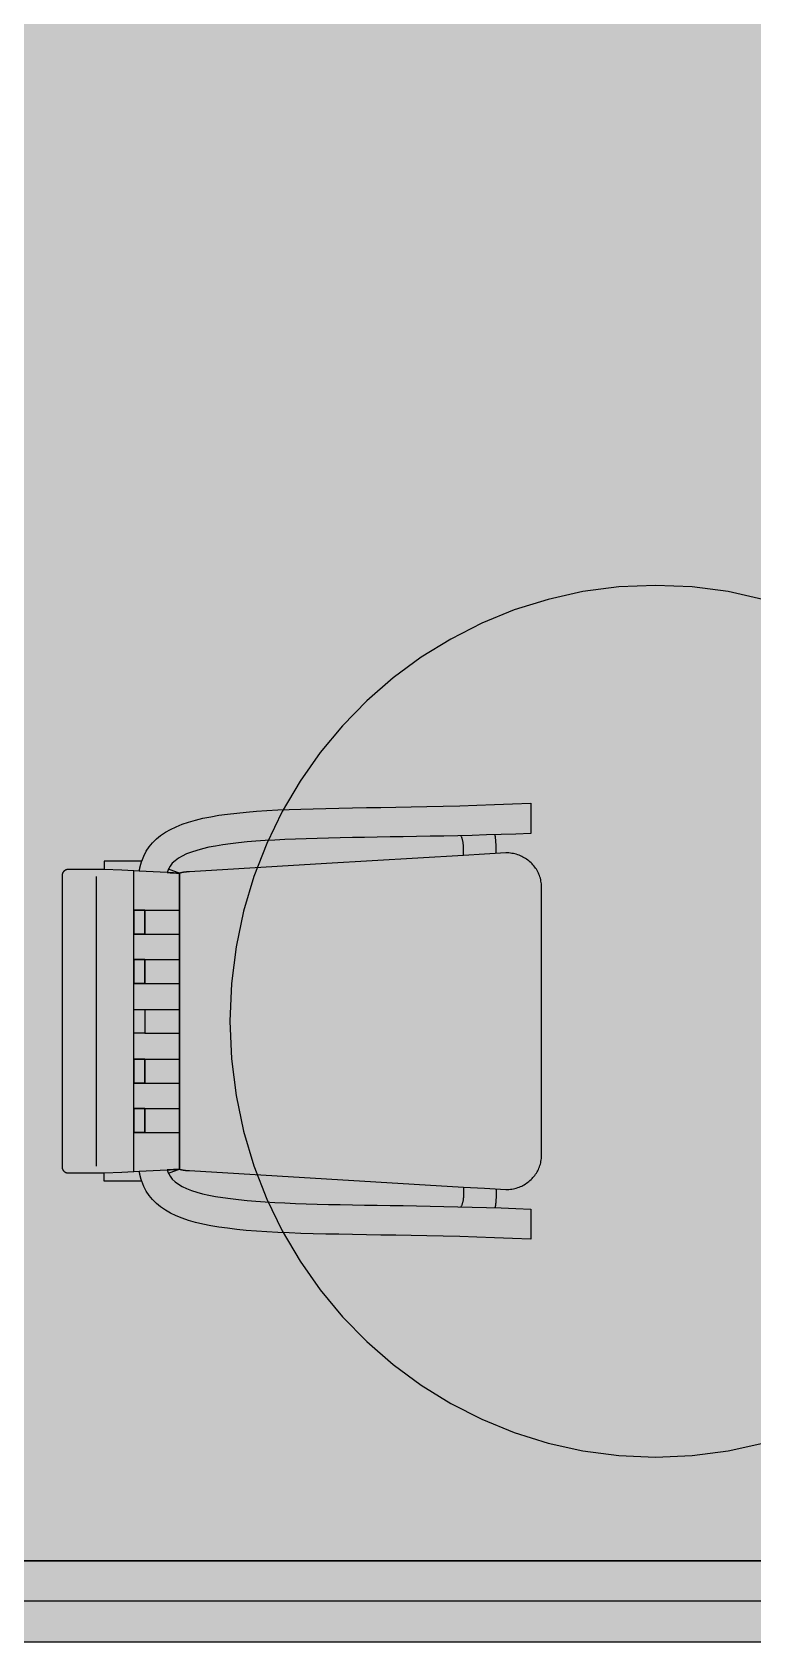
# Model space of a CAD drawing. Header units: metres. Extents: x -3.1 to 3, y -13.3 to 13.4.
# Drawn here: x -1.428 to -0.54, y -11.684 to -9.699 of the extents above; entities that cross this region are included whole.
import ezdxf

# ---------------------------------------------------------------- set-up
doc = ezdxf.new("R2010")
doc.units = ezdxf.units.M
doc.header["$MEASUREMENT"] = 0
for name, color, linetype in [('Poly-Furniture', 45, 'Continuous'), ('Poly-RoomsHatch', 31, 'Continuous'), ('Poly-WallsHatch', 8, 'Continuous'), ('Poly-Windows', 8, 'Continuous')]:
    doc.layers.add(name, color=color, linetype=linetype)

msp = doc.modelspace()

# ---------------------------------------------------------------- hatches: boundary and pattern name
at = {"layer": 'Poly-RoomsHatch'}
h = msp.add_hatch(color=31, dxfattribs=at)
h.dxf.hatch_style = 1
h.paths.add_polyline_path([(-2.755273, -11.584335), (0.893237, -11.584335), (0.893237, -7.204682), (2.755273, -7.204682), (2.755273, 9.589497), (1.219811, 9.589497), (-1.184988, 9.589497), (-1.184988, 10.128293), (-2.755273, 10.128293)])
at = {"layer": 'Poly-WallsHatch'}
h = msp.add_hatch(color=8, dxfattribs=at)
h.dxf.hatch_style = 1
h.paths.add_polyline_path([(0.893237, -11.584335), (-2.755273, -11.584335), (-2.855273, -11.684335), (0.993237, -11.684335)])
at = {"layer": 'Poly-Windows'}
h = msp.add_hatch(color=255, dxfattribs=at)
h.dxf.hatch_style = 1
h.paths.add_polyline_path([(0.372021, -11.684335), (0.372021, -11.584335), (-2.242201, -11.584335), (-2.242201, -11.684335)])

# ---------------------------------------------------------------- linework, layer by layer
at = {"layer": 'Poly-Furniture', "color": 45}
for points in [[(-0.659815, -10.381571), (-0.705101, -10.383544), (-0.749318, -10.389356), (-0.792306, -10.398844), (-0.833911, -10.411847), (-0.873972, -10.428205), (-0.912334, -10.447756), (-0.948839, -10.470339), (-0.983328, -10.495791), (-1.015645, -10.523953), (-1.045632, -10.554662), (-1.073131, -10.587757), (-1.097985, -10.623077), (-1.120037, -10.660461), (-1.139128, -10.699747), (-1.155101, -10.740774), (-1.167799, -10.78338), (-1.177064, -10.827404), (-1.182738, -10.872685), (-1.184665, -10.919062)], [(-0.134966, -10.919062), (-0.136892, -10.872685), (-0.142567, -10.827404), (-0.151832, -10.78338), (-0.16453, -10.740774), (-0.180503, -10.699747), (-0.199594, -10.660461), (-0.221645, -10.623077), (-0.246499, -10.587757), (-0.273998, -10.554662), (-0.303985, -10.523953), (-0.336302, -10.495791), (-0.370792, -10.470339), (-0.407296, -10.447756), (-0.445658, -10.428205), (-0.48572, -10.411847), (-0.527324, -10.398844), (-0.570313, -10.389356), (-0.614529, -10.383544), (-0.659815, -10.381571)], [(-1.152018, -10.660185), (-1.139116, -10.659332), (-1.125667, -10.658605), (-1.111672, -10.657988), (-1.097131, -10.657466), (-1.082044, -10.657023), (-1.066412, -10.656642), (-1.050234, -10.656307), (-1.03351, -10.656003), (-1.016241, -10.655713), (-0.998427, -10.655422), (-0.980067, -10.655113), (-0.961162, -10.654771), (-0.941712, -10.654379), (-0.921716, -10.653922), (-0.901176, -10.653384), (-0.880091, -10.652748), (-0.858461, -10.651998), (-0.836286, -10.65112), (-0.813567, -10.650095)], [(-0.813567, -10.650095), (-0.813567, -10.687469)], [(-0.813567, -10.650095), (-0.813567, -10.650095)], [(-1.293271, -10.721672), (-1.290763, -10.715381), (-1.287707, -10.70952), (-1.284103, -10.704073), (-1.279952, -10.699024), (-1.275252, -10.694357), (-1.270006, -10.690056), (-1.264212, -10.686105), (-1.25787, -10.682489), (-1.250981, -10.67919), (-1.243546, -10.676194), (-1.235563, -10.673484), (-1.227033, -10.671044), (-1.217956, -10.668858), (-1.208333, -10.66691), (-1.198163, -10.665185), (-1.187446, -10.663665), (-1.176183, -10.662336), (-1.164374, -10.661181), (-1.152018, -10.660185)], [(-1.116699, -10.694993), (-1.129078, -10.695612), (-1.141002, -10.696322), (-1.152456, -10.697131), (-1.163427, -10.698049), (-1.1739, -10.699087), (-1.183862, -10.700253), (-1.193299, -10.701557), (-1.202197, -10.70301), (-1.210541, -10.70462), (-1.218317, -10.706398), (-1.225513, -10.708352), (-1.232113, -10.710494), (-1.238103, -10.712832), (-1.243471, -10.715375), (-1.248201, -10.718135), (-1.25228, -10.72112), (-1.255693, -10.72434), (-1.258427, -10.727805), (-1.260468, -10.731524)], [(-0.813567, -10.687469), (-0.831942, -10.688216), (-0.850127, -10.688868), (-0.868108, -10.689437), (-0.885872, -10.689931), (-0.903404, -10.69036), (-0.920691, -10.690735), (-0.937718, -10.691064), (-0.954471, -10.691357), (-0.970937, -10.691624), (-0.987101, -10.691875), (-1.002949, -10.692119), (-1.018468, -10.692366), (-1.033644, -10.692626), (-1.048461, -10.692908), (-1.062908, -10.693222), (-1.076969, -10.693578), (-1.09063, -10.693985), (-1.103878, -10.694454), (-1.116699, -10.694993)], [(-0.896532, -10.704876), (-0.896569, -10.704042), (-0.896617, -10.703199), (-0.896676, -10.702348), (-0.896748, -10.701495), (-0.896832, -10.700641), (-0.896929, -10.699791), (-0.897041, -10.698947), (-0.897168, -10.698113), (-0.897312, -10.697292), (-0.897472, -10.696487), (-0.89765, -10.695701), (-0.897846, -10.694938), (-0.898062, -10.694201), (-0.898297, -10.693493), (-0.898554, -10.692818), (-0.898832, -10.692178), (-0.899133, -10.691576), (-0.899457, -10.691017), (-0.899805, -10.690504)], [(-0.85634, -10.702604), (-0.856374, -10.70184), (-0.856412, -10.701066), (-0.856454, -10.700285), (-0.856499, -10.699501), (-0.856549, -10.698715), (-0.856603, -10.69793), (-0.856661, -10.69715), (-0.856724, -10.696378), (-0.856792, -10.695615), (-0.856865, -10.694866), (-0.856943, -10.694132), (-0.857026, -10.693418), (-0.857115, -10.692725), (-0.85721, -10.692056), (-0.85731, -10.691415), (-0.857417, -10.690804), (-0.85753, -10.690226), (-0.85765, -10.689683), (-0.857776, -10.68918)], [(-0.89668, -10.714598), (-1.065618, -10.724756)], [(-0.89668, -10.714591), (-0.896678, -10.714555), (-0.896669, -10.714447), (-0.896657, -10.714272), (-0.896641, -10.714032), (-0.896622, -10.71373), (-0.896602, -10.71337), (-0.89658, -10.712956), (-0.896558, -10.71249), (-0.896536, -10.711975), (-0.896516, -10.711415), (-0.896498, -10.710814), (-0.896483, -10.710173), (-0.896472, -10.709497), (-0.896466, -10.708789), (-0.896465, -10.708051), (-0.89647, -10.707288), (-0.896482, -10.706503), (-0.896503, -10.705698), (-0.896532, -10.704876)], [(-0.870483, -10.713018), (-0.89668, -10.714598)], [(-0.844286, -10.711445), (-0.870483, -10.713018)], [(-0.870483, -10.713018), (-0.870483, -10.713018)], [(-0.856133, -10.711438), (-0.856133, -10.711405), (-0.856133, -10.711308), (-0.856134, -10.71115), (-0.856135, -10.710933), (-0.856137, -10.71066), (-0.85614, -10.710335), (-0.856143, -10.709959), (-0.856148, -10.709537), (-0.856155, -10.709071), (-0.856163, -10.708563), (-0.856173, -10.708016), (-0.856185, -10.707434), (-0.856199, -10.70682), (-0.856216, -10.706175), (-0.856235, -10.705504), (-0.856257, -10.704808), (-0.856281, -10.704091), (-0.856309, -10.703355), (-0.85634, -10.702604)], [(-0.813302, -10.723763), (-0.814582, -10.722588), (-0.815911, -10.721462), (-0.817287, -10.720387), (-0.818707, -10.719364), (-0.820172, -10.718396), (-0.821678, -10.717484), (-0.823224, -10.716629), (-0.824808, -10.715834), (-0.82643, -10.715099), (-0.828086, -10.714426), (-0.829775, -10.713818), (-0.831496, -10.713275), (-0.833247, -10.712799), (-0.835026, -10.712392), (-0.836832, -10.712055), (-0.838663, -10.71179), (-0.840516, -10.711599), (-0.842392, -10.711484), (-0.844286, -10.711445)], [(-1.389286, -10.734096), (-1.389504, -10.734315), (-1.389713, -10.734541), (-1.389912, -10.734776), (-1.390102, -10.735018), (-1.390282, -10.735268), (-1.390451, -10.735525), (-1.390609, -10.735789), (-1.390757, -10.736059), (-1.390893, -10.736336), (-1.391017, -10.736619), (-1.39113, -10.736908), (-1.391231, -10.737202), (-1.391319, -10.737501), (-1.391394, -10.737805), (-1.391457, -10.738114), (-1.391506, -10.738428), (-1.391541, -10.738745), (-1.391562, -10.739066), (-1.39157, -10.739391)], [(-1.383806, -10.731899), (-1.384141, -10.731906), (-1.384473, -10.731926), (-1.384801, -10.73196), (-1.385125, -10.732008), (-1.385445, -10.732068), (-1.385759, -10.73214), (-1.386069, -10.732225), (-1.386374, -10.732322), (-1.386673, -10.732431), (-1.386966, -10.732551), (-1.387252, -10.732682), (-1.387532, -10.732824), (-1.387806, -10.732976), (-1.388072, -10.733139), (-1.388331, -10.733312), (-1.388582, -10.733494), (-1.388825, -10.733686), (-1.38906, -10.733887), (-1.389286, -10.734096)], [(-1.389286, -10.734096), (-1.389286, -10.734096)], [(-1.339693, -10.731899), (-1.383806, -10.731899)], [(-1.293271, -10.721672), (-1.339693, -10.721672)], [(-1.339693, -10.721672), (-1.339693, -10.731899)], [(-1.318045, -10.732985), (-1.339693, -10.731899)], [(-1.303157, -10.733728), (-1.318045, -10.732985)], [(-1.296396, -10.734065), (-1.303157, -10.733728)], [(-1.303157, -11.104396), (-1.303157, -10.733728)], [(-1.296396, -10.734065), (-1.296336, -10.73372), (-1.296275, -10.733375), (-1.296213, -10.733032), (-1.29615, -10.73269), (-1.296085, -10.732349), (-1.296019, -10.732009), (-1.295952, -10.73167), (-1.295884, -10.731333), (-1.295814, -10.730996), (-1.295744, -10.73066), (-1.295672, -10.730325), (-1.295598, -10.729992), (-1.295524, -10.729659), (-1.295448, -10.729328), (-1.295371, -10.728997), (-1.295293, -10.728667), (-1.295213, -10.728339), (-1.295133, -10.728011), (-1.29505, -10.727684)], [(-1.296396, -10.734065), (-1.296336, -10.73372), (-1.296275, -10.733375), (-1.296213, -10.733032), (-1.29615, -10.73269), (-1.296085, -10.732349), (-1.296019, -10.732009), (-1.295952, -10.73167), (-1.295884, -10.731333), (-1.295814, -10.730996), (-1.295744, -10.73066), (-1.295672, -10.730325), (-1.295598, -10.729992), (-1.295524, -10.729659), (-1.295448, -10.729328), (-1.295371, -10.728997), (-1.295293, -10.728667), (-1.295213, -10.728339), (-1.295133, -10.728011), (-1.29505, -10.727684)], [(-1.279128, -10.734927), (-1.296396, -10.734065)], [(-1.279128, -10.734927), (-1.296396, -10.734065)], [(-1.29505, -10.727684), (-1.294968, -10.727358), (-1.294884, -10.727034), (-1.2948, -10.72671), (-1.294713, -10.726387), (-1.294626, -10.726066), (-1.294537, -10.725745), (-1.294447, -10.725425), (-1.294356, -10.725107), (-1.294263, -10.724789), (-1.29417, -10.724473), (-1.294075, -10.724158), (-1.293978, -10.723843), (-1.293881, -10.72353), (-1.293782, -10.723218), (-1.293683, -10.722906), (-1.293582, -10.722596), (-1.293479, -10.722287), (-1.293376, -10.721979), (-1.293271, -10.721672)], [(-1.29505, -10.727684), (-1.294968, -10.727358), (-1.294884, -10.727034), (-1.2948, -10.72671), (-1.294713, -10.726387), (-1.294626, -10.726066), (-1.294537, -10.725745), (-1.294447, -10.725425), (-1.294356, -10.725107), (-1.294263, -10.724789), (-1.29417, -10.724473), (-1.294075, -10.724158), (-1.293978, -10.723843), (-1.293881, -10.72353), (-1.293782, -10.723218), (-1.293683, -10.722906), (-1.293582, -10.722596), (-1.293479, -10.722287), (-1.293376, -10.721979), (-1.293271, -10.721672)], [(-1.261866, -10.735795), (-1.279128, -10.734927)], [(-1.261866, -10.735795), (-1.279128, -10.734927)], [(-1.261271, -10.733622), (-1.261307, -10.733734), (-1.261343, -10.733847), (-1.261378, -10.73396), (-1.261413, -10.734073), (-1.261447, -10.734186), (-1.26148, -10.7343), (-1.261513, -10.734414), (-1.261545, -10.734528), (-1.261577, -10.734642), (-1.261608, -10.734756), (-1.261639, -10.734871), (-1.261669, -10.734985), (-1.261698, -10.7351), (-1.261727, -10.735216), (-1.261756, -10.735331), (-1.261784, -10.735447), (-1.261812, -10.735562), (-1.261839, -10.735678), (-1.261866, -10.735795)], [(-1.261271, -10.733622), (-1.261307, -10.733734), (-1.261343, -10.733847), (-1.261378, -10.73396), (-1.261413, -10.734073), (-1.261447, -10.734186), (-1.26148, -10.7343), (-1.261513, -10.734414), (-1.261545, -10.734528), (-1.261577, -10.734642), (-1.261608, -10.734756), (-1.261639, -10.734871), (-1.261669, -10.734985), (-1.261698, -10.7351), (-1.261727, -10.735216), (-1.261756, -10.735331), (-1.261784, -10.735447), (-1.261812, -10.735562), (-1.261839, -10.735678), (-1.261866, -10.735795)], [(-1.258074, -10.735982), (-1.261866, -10.735795)], [(-1.261866, -10.735795), (-1.258074, -10.735982)], [(-1.260468, -10.731524), (-1.260516, -10.731633), (-1.260563, -10.731741), (-1.26061, -10.73185), (-1.260655, -10.731959), (-1.260701, -10.732069), (-1.260745, -10.732178), (-1.260789, -10.732288), (-1.260832, -10.732398), (-1.260875, -10.732508), (-1.260917, -10.732619), (-1.260959, -10.732729), (-1.261, -10.73284), (-1.26104, -10.732951), (-1.26108, -10.733062), (-1.261119, -10.733174), (-1.261158, -10.733286), (-1.261196, -10.733397), (-1.261234, -10.73351), (-1.261271, -10.733622)], [(-1.260468, -10.73153), (-1.260516, -10.731638), (-1.260563, -10.731746), (-1.26061, -10.731854), (-1.260655, -10.731962), (-1.260701, -10.732071), (-1.260745, -10.73218), (-1.260789, -10.73229), (-1.260832, -10.732399), (-1.260875, -10.732509), (-1.260917, -10.732619), (-1.260959, -10.73273), (-1.261, -10.732841), (-1.26104, -10.732951), (-1.26108, -10.733063), (-1.261119, -10.733174), (-1.261158, -10.733286), (-1.261196, -10.733397), (-1.261234, -10.73351), (-1.261271, -10.733622)], [(-1.260443, -10.73153), (-1.260468, -10.73153)], [(-1.26041, -10.731543), (-1.260443, -10.73153)], [(-1.253558, -10.734046), (-1.26041, -10.731543)], [(-1.254283, -10.736175), (-1.258074, -10.735982)], [(-1.258074, -10.735982), (-1.254283, -10.736175)], [(-1.250498, -10.736369), (-1.254283, -10.736175)], [(-1.254283, -10.736175), (-1.250498, -10.736369)], [(-1.246707, -10.73655), (-1.253558, -10.734046)], [(-1.246707, -10.736556), (-1.250498, -10.736369)], [(-1.250498, -10.736369), (-1.246707, -10.736556)], [(-1.240761, -10.735326), (-1.241081, -10.735372), (-1.241401, -10.735419), (-1.24172, -10.735469), (-1.242038, -10.73552), (-1.242355, -10.735574), (-1.242672, -10.73563), (-1.242987, -10.735688), (-1.243302, -10.735748), (-1.243616, -10.73581), (-1.243929, -10.735875), (-1.244241, -10.735941), (-1.244553, -10.73601), (-1.244863, -10.73608), (-1.245173, -10.736153), (-1.245481, -10.736228), (-1.245789, -10.736306), (-1.246096, -10.736385), (-1.246402, -10.736466), (-1.246707, -10.73655)], [(-1.246694, -10.78196), (-1.246707, -10.736556)], [(-1.246707, -10.736556), (-1.246694, -10.78196)], [(-1.234556, -10.734908), (-1.234889, -10.734909), (-1.235221, -10.734913), (-1.235552, -10.734919), (-1.235883, -10.734927), (-1.236213, -10.734938), (-1.236542, -10.734951), (-1.236871, -10.734966), (-1.237199, -10.734983), (-1.237527, -10.735003), (-1.237853, -10.735026), (-1.238179, -10.73505), (-1.238504, -10.735077), (-1.238829, -10.735106), (-1.239153, -10.735137), (-1.239476, -10.73517), (-1.239798, -10.735206), (-1.24012, -10.735244), (-1.240441, -10.735284), (-1.240761, -10.735326)], [(-1.065618, -10.724756), (-1.234556, -10.734908)], [(-0.800414, -10.753383), (-0.800454, -10.751571), (-0.800575, -10.749778), (-0.800775, -10.748006), (-0.801052, -10.746256), (-0.801404, -10.74453), (-0.80183, -10.742829), (-0.802328, -10.741156), (-0.802896, -10.739511), (-0.803532, -10.737896), (-0.804236, -10.736313), (-0.805005, -10.734763), (-0.805837, -10.733249), (-0.806731, -10.731771), (-0.807686, -10.730332), (-0.808698, -10.728932), (-0.809768, -10.727574), (-0.810893, -10.726258), (-0.812072, -10.724988), (-0.813302, -10.723763)], [(-1.39157, -10.739391), (-1.39157, -11.098733)], [(-1.349185, -11.097666), (-1.349185, -10.740459)], [(-0.800414, -11.084741), (-0.800414, -10.753383)], [(-1.303157, -10.811579), (-1.303157, -10.78196)], [(-1.303157, -10.78196), (-1.289635, -10.78196)], [(-1.303157, -10.78196), (-1.303157, -10.811579)], [(-1.289635, -10.78196), (-1.303157, -10.78196)], [(-1.303157, -10.78196), (-1.303157, -10.78196)], [(-1.303157, -10.78196), (-1.303157, -10.811579)], [(-1.289635, -10.78196), (-1.303157, -10.78196)], [(-1.303157, -10.78196), (-1.303157, -10.78196)], [(-1.289635, -10.78196), (-1.289635, -10.811579)], [(-1.289635, -10.78196), (-1.289635, -10.78196)], [(-1.289635, -10.811579), (-1.289635, -10.78196)], [(-1.289635, -10.811579), (-1.289635, -10.78196)], [(-1.289635, -10.78196), (-1.246694, -10.78196)], [(-1.246681, -10.828624), (-1.246694, -10.78196)], [(-1.246694, -10.78196), (-1.246681, -10.828624)], [(-1.289635, -10.811579), (-1.303157, -10.811579)], [(-1.303157, -10.811579), (-1.289635, -10.811579)], [(-1.303157, -10.811579), (-1.289635, -10.811579)], [(-1.289635, -10.811579), (-1.246694, -10.811579)], [(-1.246655, -10.904421), (-1.246681, -10.828624)], [(-1.246681, -10.828624), (-1.246661, -10.904421)], [(-1.303157, -10.872398), (-1.303157, -10.842778)], [(-1.303157, -10.842778), (-1.289635, -10.842778)], [(-1.303157, -10.842778), (-1.303157, -10.872398)], [(-1.289635, -10.842778), (-1.303157, -10.842778)], [(-1.303157, -10.842778), (-1.303157, -10.842778)], [(-1.303157, -10.842778), (-1.303157, -10.872398)], [(-1.289635, -10.842778), (-1.303157, -10.842778)], [(-1.303157, -10.842778), (-1.303157, -10.842778)], [(-1.289635, -10.842778), (-1.289635, -10.872398)], [(-1.289635, -10.842778), (-1.289635, -10.842778)], [(-1.289635, -10.872398), (-1.289635, -10.842778)], [(-1.289635, -10.872398), (-1.289635, -10.842778)], [(-1.289635, -10.842778), (-1.246694, -10.842778)], [(-1.289635, -10.872398), (-1.303157, -10.872398)], [(-1.303157, -10.872398), (-1.289635, -10.872398)], [(-1.303157, -10.872398), (-1.289635, -10.872398)], [(-1.289635, -10.872398), (-1.246694, -10.872398)], [(-1.303157, -10.933703), (-1.303157, -10.904421)], [(-1.303157, -10.904421), (-1.289635, -10.904421)], [(-1.289635, -10.904421), (-1.289635, -10.933703)], [(-1.289635, -10.904421), (-1.289635, -10.904421)], [(-1.289635, -10.904421), (-1.246655, -10.904421)], [(-1.246661, -10.904421), (-1.246661, -10.917426)], [(-1.246655, -10.920698), (-1.246655, -10.904421)], [(-1.289635, -10.933703), (-1.303157, -10.933703)], [(-1.289635, -10.933703), (-1.246655, -10.933703)], [(-1.246668, -10.933703), (-1.246655, -10.920698)], [(-1.246668, -10.965727), (-1.246668, -10.933703)], [(-1.246655, -10.933703), (-1.246668, -10.965727)], [(-1.246661, -10.917426), (-1.246655, -10.920698)], [(-1.246655, -10.920698), (-1.246655, -10.933703)], [(-1.184665, -10.919062), (-1.182738, -10.965439), (-1.177064, -11.01072), (-1.167799, -11.054744), (-1.155101, -11.09735), (-1.139128, -11.138377), (-1.120037, -11.177663), (-1.097985, -11.215047), (-1.073131, -11.250367), (-1.045632, -11.283462), (-1.015645, -11.314171), (-0.983328, -11.342333), (-0.948839, -11.367785), (-0.912334, -11.390368), (-0.873972, -11.409919), (-0.833911, -11.426277), (-0.792306, -11.43928), (-0.749318, -11.448768), (-0.705101, -11.45458), (-0.659815, -11.456552)], [(-0.659815, -11.456552), (-0.614529, -11.45458), (-0.570313, -11.448768), (-0.527324, -11.43928), (-0.48572, -11.426277), (-0.445658, -11.409919), (-0.407296, -11.390368), (-0.370792, -11.367785), (-0.336302, -11.342333), (-0.303985, -11.314171), (-0.273998, -11.283462), (-0.246499, -11.250367), (-0.221645, -11.215047), (-0.199594, -11.177663), (-0.180503, -11.138377), (-0.16453, -11.09735), (-0.151832, -11.054744), (-0.142567, -11.01072), (-0.136892, -10.965439), (-0.134966, -10.919062)], [(-1.303157, -10.995346), (-1.303157, -10.965727)], [(-1.303157, -10.965727), (-1.289635, -10.965727)], [(-1.289635, -10.965727), (-1.303157, -10.965727)], [(-1.303157, -10.965727), (-1.303157, -10.995346)], [(-1.303157, -10.965727), (-1.303157, -10.995346)], [(-1.289635, -10.965727), (-1.303157, -10.965727)], [(-1.303157, -10.965727), (-1.303157, -10.965727)], [(-1.303157, -10.965727), (-1.303157, -10.995346)], [(-1.289635, -10.965727), (-1.303157, -10.965727)], [(-1.303157, -10.965727), (-1.303157, -10.965727)], [(-1.289635, -10.965727), (-1.289635, -10.995346)], [(-1.289635, -10.965727), (-1.289635, -10.965727)], [(-1.289635, -10.995346), (-1.289635, -10.965727)], [(-1.289635, -10.965727), (-1.289635, -10.965727)], [(-1.289635, -10.995346), (-1.289635, -10.965727)], [(-1.289635, -10.995346), (-1.289635, -10.965727)], [(-1.289635, -10.965727), (-1.246655, -10.965727)], [(-1.246681, -11.0095), (-1.246668, -10.965727)], [(-1.246668, -10.965727), (-1.246681, -11.0095)], [(-1.289635, -10.995346), (-1.303157, -10.995346)], [(-1.303157, -10.995346), (-1.289635, -10.995346)], [(-1.303157, -10.995346), (-1.289635, -10.995346)], [(-1.303157, -10.995346), (-1.289635, -10.995346)], [(-1.289635, -10.995346), (-1.246694, -10.995346)], [(-1.246694, -11.056165), (-1.246681, -11.0095)], [(-1.246681, -11.0095), (-1.246694, -11.056165)], [(-1.303157, -11.056165), (-1.303157, -11.026545)], [(-1.303157, -11.026545), (-1.289635, -11.026545)], [(-1.289635, -11.026545), (-1.303157, -11.026545)], [(-1.303157, -11.026545), (-1.303157, -11.056165)], [(-1.303157, -11.026545), (-1.303157, -11.056165)], [(-1.289635, -11.026545), (-1.303157, -11.026545)], [(-1.303157, -11.026545), (-1.303157, -11.026545)], [(-1.303157, -11.026545), (-1.303157, -11.056165)], [(-1.289635, -11.026545), (-1.303157, -11.026545)], [(-1.303157, -11.026545), (-1.303157, -11.026545)], [(-1.289635, -11.026545), (-1.289635, -11.056165)], [(-1.289635, -11.026545), (-1.289635, -11.026545)], [(-1.289635, -11.056165), (-1.289635, -11.026545)], [(-1.289635, -11.026545), (-1.289635, -11.026545)], [(-1.289635, -11.056165), (-1.289635, -11.026545)], [(-1.289635, -11.056165), (-1.289635, -11.026545)], [(-1.289635, -11.026545), (-1.246694, -11.026545)], [(-1.289635, -11.056165), (-1.303157, -11.056165)], [(-1.303157, -11.056165), (-1.289635, -11.056165)], [(-1.303157, -11.056165), (-1.289635, -11.056165)], [(-1.303157, -11.056165), (-1.289635, -11.056165)], [(-1.289635, -11.056165), (-1.246694, -11.056165)], [(-1.246707, -11.101568), (-1.246694, -11.056165)], [(-1.246694, -11.056165), (-1.246707, -11.101568)], [(-0.813302, -11.114361), (-0.812072, -11.113137), (-0.810893, -11.111866), (-0.809768, -11.110551), (-0.808698, -11.109192), (-0.807686, -11.107793), (-0.806731, -11.106353), (-0.805837, -11.104875), (-0.805005, -11.103361), (-0.804236, -11.101811), (-0.803532, -11.100228), (-0.802896, -11.098614), (-0.802328, -11.096969), (-0.80183, -11.095295), (-0.801404, -11.093594), (-0.801052, -11.091868), (-0.800775, -11.090118), (-0.800575, -11.088346), (-0.800454, -11.086553), (-0.800414, -11.084741)], [(-1.39157, -11.098733), (-1.391562, -11.099058), (-1.391541, -11.099379), (-1.391506, -11.099696), (-1.391457, -11.10001), (-1.391394, -11.100319), (-1.391319, -11.100623), (-1.391231, -11.100922), (-1.39113, -11.101217), (-1.391017, -11.101505), (-1.390893, -11.101788), (-1.390757, -11.102065), (-1.390609, -11.102336), (-1.390451, -11.102599), (-1.390282, -11.102856), (-1.390102, -11.103106), (-1.389912, -11.103349), (-1.389713, -11.103583), (-1.389504, -11.10381), (-1.389286, -11.104028)], [(-1.389286, -11.104028), (-1.38906, -11.104237), (-1.388825, -11.104438), (-1.388582, -11.10463), (-1.388331, -11.104812), (-1.388072, -11.104985), (-1.387806, -11.105148), (-1.387532, -11.1053), (-1.387252, -11.105442), (-1.386966, -11.105573), (-1.386673, -11.105693), (-1.386374, -11.105802), (-1.386069, -11.105899), (-1.385759, -11.105984), (-1.385445, -11.106056), (-1.385125, -11.106117), (-1.384801, -11.106164), (-1.384473, -11.106198), (-1.384141, -11.106219), (-1.383806, -11.106226)], [(-1.383806, -11.106226), (-1.339693, -11.106226)], [(-1.339693, -11.106226), (-1.318045, -11.105139)], [(-1.339693, -11.116453), (-1.339693, -11.106226)], [(-1.318045, -11.105139), (-1.303157, -11.104396)], [(-1.303157, -11.104396), (-1.296396, -11.104059)], [(-1.296396, -11.104059), (-1.279128, -11.103197)], [(-1.296396, -11.104059), (-1.279128, -11.103197)], [(-1.29505, -11.11044), (-1.295133, -11.110113), (-1.295213, -11.109785), (-1.295293, -11.109457), (-1.295371, -11.109127), (-1.295448, -11.108797), (-1.295524, -11.108465), (-1.295598, -11.108132), (-1.295672, -11.107799), (-1.295744, -11.107464), (-1.295814, -11.107128), (-1.295884, -11.106792), (-1.295952, -11.106454), (-1.296019, -11.106115), (-1.296085, -11.105775), (-1.29615, -11.105434), (-1.296213, -11.105092), (-1.296275, -11.104749), (-1.296336, -11.104405), (-1.296396, -11.104059)], [(-1.293271, -11.116453), (-1.293376, -11.116145), (-1.293479, -11.115837), (-1.293582, -11.115528), (-1.293683, -11.115218), (-1.293782, -11.114907), (-1.293881, -11.114594), (-1.293978, -11.114281), (-1.294075, -11.113967), (-1.29417, -11.113651), (-1.294263, -11.113335), (-1.294356, -11.113017), (-1.294447, -11.112699), (-1.294537, -11.112379), (-1.294626, -11.112059), (-1.294713, -11.111737), (-1.2948, -11.111414), (-1.294884, -11.111091), (-1.294968, -11.110766), (-1.29505, -11.11044)], [(-1.279128, -11.103197), (-1.261866, -11.10233)], [(-1.279128, -11.103197), (-1.261866, -11.10233)], [(-1.261866, -11.10233), (-1.258074, -11.102136)], [(-1.258074, -11.102136), (-1.261866, -11.10233)], [(-1.261866, -11.10233), (-1.261866, -11.10233)], [(-1.261866, -11.10233), (-1.261839, -11.102446), (-1.261812, -11.102562), (-1.261784, -11.102678), (-1.261756, -11.102793), (-1.261727, -11.102909), (-1.261698, -11.103024), (-1.261669, -11.103139), (-1.261639, -11.103254), (-1.261608, -11.103368), (-1.261577, -11.103482), (-1.261545, -11.103597), (-1.261513, -11.103711), (-1.26148, -11.103824), (-1.261447, -11.103938), (-1.261413, -11.104051), (-1.261378, -11.104164), (-1.261343, -11.104277), (-1.261307, -11.10439), (-1.261271, -11.104502)], [(-1.261866, -11.10233), (-1.261839, -11.102446), (-1.261812, -11.102562), (-1.261784, -11.102678), (-1.261756, -11.102793), (-1.261727, -11.102909), (-1.261698, -11.103024), (-1.261669, -11.103139), (-1.261639, -11.103254), (-1.261608, -11.103368), (-1.261577, -11.103482), (-1.261545, -11.103597), (-1.261513, -11.103711), (-1.26148, -11.103824), (-1.261447, -11.103938), (-1.261413, -11.104051), (-1.261378, -11.104164), (-1.261343, -11.104277), (-1.261307, -11.10439), (-1.261271, -11.104502)], [(-1.261271, -11.104502), (-1.261234, -11.104615), (-1.261196, -11.104727), (-1.261158, -11.104839), (-1.261119, -11.10495), (-1.26108, -11.105062), (-1.26104, -11.105173), (-1.261, -11.105284), (-1.260959, -11.105395), (-1.260917, -11.105505), (-1.260875, -11.105616), (-1.260832, -11.105726), (-1.260789, -11.105836), (-1.260745, -11.105946), (-1.260701, -11.106055), (-1.260655, -11.106165), (-1.26061, -11.106274), (-1.260563, -11.106383), (-1.260516, -11.106492), (-1.260468, -11.1066)], [(-1.261271, -11.104502), (-1.261234, -11.104615), (-1.261196, -11.104727), (-1.261158, -11.104839), (-1.261119, -11.10495), (-1.26108, -11.105062), (-1.26104, -11.105173), (-1.261, -11.105284), (-1.260959, -11.105395), (-1.260917, -11.105505), (-1.260875, -11.105616), (-1.260832, -11.105726), (-1.260789, -11.105836), (-1.260745, -11.105946), (-1.260701, -11.106055), (-1.260655, -11.106165), (-1.26061, -11.106274), (-1.260563, -11.106383), (-1.260516, -11.106492), (-1.260468, -11.1066)], [(-1.260468, -11.1066), (-1.260443, -11.1066)], [(-1.260468, -11.1066), (-1.258427, -11.110319), (-1.255693, -11.113784), (-1.25228, -11.117004), (-1.248201, -11.119989), (-1.243471, -11.122749), (-1.238103, -11.125293), (-1.232113, -11.12763), (-1.225513, -11.129772), (-1.218317, -11.131726), (-1.210541, -11.133504), (-1.202197, -11.135114), (-1.193299, -11.136567), (-1.183862, -11.137871), (-1.1739, -11.139037), (-1.163427, -11.140075), (-1.152456, -11.140993), (-1.141002, -11.141802), (-1.129078, -11.142512), (-1.116699, -11.143131)], [(-1.260443, -11.1066), (-1.26041, -11.106581)], [(-1.26041, -11.106581), (-1.253558, -11.104078)], [(-1.258074, -11.102136), (-1.25429, -11.101949)], [(-1.25429, -11.101949), (-1.258074, -11.102136)], [(-1.25429, -11.101949), (-1.250498, -11.101755)], [(-1.250498, -11.101755), (-1.25429, -11.101949)], [(-1.253558, -11.104078), (-1.246707, -11.101574)], [(-1.250498, -11.101755), (-1.246707, -11.101568)], [(-1.246707, -11.101568), (-1.250498, -11.101755)], [(-1.246707, -11.101574), (-1.246402, -11.101658), (-1.246096, -11.101739), (-1.245789, -11.101819), (-1.245481, -11.101896), (-1.245173, -11.101971), (-1.244863, -11.102044), (-1.244553, -11.102115), (-1.244241, -11.102183), (-1.243929, -11.10225), (-1.243616, -11.102314), (-1.243302, -11.102376), (-1.242987, -11.102436), (-1.242672, -11.102494), (-1.242355, -11.10255), (-1.242038, -11.102604), (-1.24172, -11.102655), (-1.241401, -11.102705), (-1.241081, -11.102752), (-1.240761, -11.102798)], [(-1.240761, -11.102798), (-1.240441, -11.10284), (-1.24012, -11.10288), (-1.239798, -11.102918), (-1.239476, -11.102954), (-1.239153, -11.102987), (-1.238829, -11.103019), (-1.238504, -11.103047), (-1.238179, -11.103074), (-1.237853, -11.103099), (-1.237527, -11.103121), (-1.237199, -11.103141), (-1.236871, -11.103158), (-1.236542, -11.103174), (-1.236213, -11.103187), (-1.235883, -11.103197), (-1.235552, -11.103205), (-1.235221, -11.103211), (-1.234889, -11.103215), (-1.234556, -11.103216)], [(-1.234556, -11.103216), (-1.065618, -11.113368)], [(-1.065618, -11.113368), (-0.89668, -11.123527)], [(-0.844286, -11.12668), (-0.842392, -11.126641), (-0.840516, -11.126525), (-0.838663, -11.126334), (-0.836832, -11.126069), (-0.835026, -11.125732), (-0.833247, -11.125325), (-0.831496, -11.12485), (-0.829775, -11.124307), (-0.828086, -11.123698), (-0.82643, -11.123025), (-0.824808, -11.122291), (-0.823224, -11.121495), (-0.821678, -11.12064), (-0.820172, -11.119728), (-0.818707, -11.11876), (-0.817287, -11.117738), (-0.815911, -11.116663), (-0.814582, -11.115537), (-0.813302, -11.114361)], [(-1.293271, -11.116453), (-1.339693, -11.116453)], [(-1.152018, -11.177939), (-1.164374, -11.176943), (-1.176183, -11.175788), (-1.187446, -11.174459), (-1.198163, -11.17294), (-1.208333, -11.171214), (-1.217956, -11.169266), (-1.227033, -11.167081), (-1.235563, -11.164641), (-1.243546, -11.16193), (-1.250981, -11.158934), (-1.25787, -11.155635), (-1.264212, -11.152019), (-1.270006, -11.148068), (-1.275252, -11.143767), (-1.279952, -11.139101), (-1.284103, -11.134052), (-1.287707, -11.128605), (-1.290763, -11.122744), (-1.293271, -11.116453)], [(-0.896532, -11.133248), (-0.896569, -11.134082), (-0.896617, -11.134926), (-0.896676, -11.135776), (-0.896748, -11.136629), (-0.896832, -11.137483), (-0.896929, -11.138333), (-0.897041, -11.139177), (-0.897168, -11.140011), (-0.897312, -11.140832), (-0.897472, -11.141637), (-0.89765, -11.142423), (-0.897846, -11.143186), (-0.898062, -11.143923), (-0.898297, -11.144631), (-0.898554, -11.145307), (-0.898832, -11.145947), (-0.899133, -11.146548), (-0.899457, -11.147107), (-0.899805, -11.14762)], [(-0.89668, -11.123527), (-0.870483, -11.125106)], [(-0.89668, -11.123533), (-0.896678, -11.123569), (-0.896669, -11.123677), (-0.896657, -11.123853), (-0.896641, -11.124093), (-0.896622, -11.124394), (-0.896602, -11.124754), (-0.89658, -11.125168), (-0.896558, -11.125634), (-0.896536, -11.126149), (-0.896516, -11.126709), (-0.896498, -11.127311), (-0.896483, -11.127951), (-0.896472, -11.128627), (-0.896466, -11.129335), (-0.896465, -11.130073), (-0.89647, -11.130836), (-0.896482, -11.131622), (-0.896503, -11.132427), (-0.896532, -11.133248)], [(-0.870483, -11.125106), (-0.844286, -11.12668)], [(-0.856133, -11.12668), (-0.856133, -11.126713), (-0.856133, -11.12681), (-0.856134, -11.126968), (-0.856135, -11.127185), (-0.856137, -11.127458), (-0.85614, -11.127783), (-0.856143, -11.128159), (-0.856148, -11.128581), (-0.856155, -11.129047), (-0.856163, -11.129555), (-0.856173, -11.130102), (-0.856185, -11.130683), (-0.856199, -11.131298), (-0.856216, -11.131943), (-0.856235, -11.132614), (-0.856257, -11.13331), (-0.856281, -11.134027), (-0.856309, -11.134763), (-0.85634, -11.135514)], [(-1.116699, -11.143131), (-1.103878, -11.14367), (-1.09063, -11.144139), (-1.076969, -11.144546), (-1.062908, -11.144902), (-1.048461, -11.145216), (-1.033644, -11.145498), (-1.018468, -11.145758), (-1.002949, -11.146005), (-0.987101, -11.146249), (-0.970937, -11.1465), (-0.954471, -11.146767), (-0.937718, -11.14706), (-0.920691, -11.147389), (-0.903404, -11.147764), (-0.885872, -11.148193), (-0.868108, -11.148687), (-0.850127, -11.149256), (-0.831942, -11.149908), (-0.813567, -11.150655)], [(-0.85634, -11.135514), (-0.856374, -11.136278), (-0.856412, -11.137052), (-0.856454, -11.137833), (-0.856499, -11.138617), (-0.856549, -11.139403), (-0.856603, -11.140188), (-0.856661, -11.140968), (-0.856724, -11.14174), (-0.856792, -11.142503), (-0.856865, -11.143252), (-0.856943, -11.143986), (-0.857026, -11.1447), (-0.857115, -11.145393), (-0.85721, -11.146062), (-0.85731, -11.146703), (-0.857417, -11.147314), (-0.85753, -11.147892), (-0.85765, -11.148434), (-0.857776, -11.148938)], [(-0.813567, -11.150655), (-0.813567, -11.188029)], [(-0.813567, -11.188029), (-0.836286, -11.187005), (-0.858461, -11.186126), (-0.880091, -11.185377), (-0.901176, -11.184741), (-0.921716, -11.184202), (-0.941712, -11.183745), (-0.961162, -11.183353), (-0.980067, -11.183011), (-0.998427, -11.182702), (-1.016241, -11.182411), (-1.03351, -11.182121), (-1.050234, -11.181817), (-1.066412, -11.181482), (-1.082044, -11.181101), (-1.097131, -11.180658), (-1.111672, -11.180136), (-1.125667, -11.179519), (-1.139116, -11.178792), (-1.152018, -11.177939)]]:
    msp.add_lwpolyline(points, dxfattribs=at)
at = {"layer": 'Poly-Rooms', "color": 31}
msp.add_lwpolyline([(-2.755273, -11.584335), (0.893237, -11.584335), (0.893237, -7.204682), (2.755273, -7.204682), (2.755273, 9.589497), (1.219811, 9.589497), (-1.184988, 9.589497), (-1.184988, 10.128293), (-2.755273, 10.128293), (-2.755273, -11.584335)], dxfattribs=at)
at = {"layer": 'Poly-Walls', "color": 8}
msp.add_lwpolyline([(0.893237, -11.584335), (-2.755273, -11.584335), (-2.855273, -11.684335), (0.993237, -11.684335), (0.893237, -11.584335)], dxfattribs=at)
at = {"layer": 'Poly-Windows', "color": 255}
msp.add_lwpolyline([(0.372021, -11.684335), (0.372021, -11.584335), (-2.242201, -11.584335), (-2.242201, -11.684335), (0.372021, -11.684335)], dxfattribs=at)
at = {"layer": 'Poly-Windows', "color": 8}
msp.add_lwpolyline([(0.372021, -11.634335), (-2.242201, -11.634335)], dxfattribs=at)

doc.saveas('drawing.dxf')
